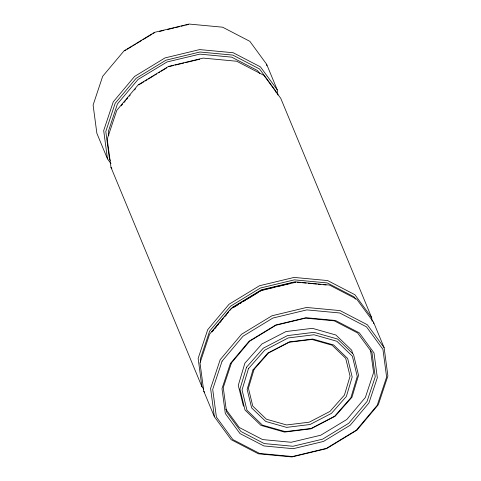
<?xml version="1.0" encoding="UTF-8"?>
<svg xmlns="http://www.w3.org/2000/svg" width="481" height="481" viewBox="0 0 481 481"><rect width="100%" height="100%" fill="white"/><g stroke="black" fill="none" stroke-linecap="round" stroke-linejoin="round"><path stroke-width="0.72" d="M121.206 105.82L122.637 104.118M124.062 102.423L125.487 100.721M126.437 99.591L127.862 97.89M129.287 96.188L130.237 95.058M134.518 89.959L135.468 88.829M212.097 331.908L213.522 330.213M214.947 328.511L216.378 326.815M217.803 325.114L218.753 323.984M220.178 322.282L221.128 321.152M225.409 316.053L226.359 314.917M211.893 331.752L223.4 318.097M224.356 316.961L228.673 311.838M229.629 310.702L232.503 307.287L261.454 289.802L294.324 281.968L295.803 282.106M124.681 50.812L125.956 50.036M127.224 49.26L132.311 46.17M133.58 45.394L135.486 44.24M136.754 43.464L141.841 40.374M143.11 39.598L152.008 34.187M153.277 33.411L154.545 32.642M138.793 84.86L143.879 81.77M145.148 80.994L147.054 79.834M148.322 79.064L153.409 75.974M154.678 75.198L156.584 74.038M158.489 72.878L159.764 72.108M161.033 71.332L166.751 67.851M233.489 307.527L238.576 304.437M239.845 303.661L241.751 302.501M243.657 301.34L245.563 300.186M246.831 299.41L258.273 292.454M259.542 291.678L261.448 290.518M159.608 31.421L163.943 30.381M167.556 29.515L174.062 27.946M175.511 27.603L179.846 26.557M181.289 26.208L184.181 25.517M185.624 25.168L188.516 24.471M168.657 66.691L173.719 65.476M175.162 65.127L183.838 63.041M185.281 62.692L199.735 59.217M262.169 290.344L265.061 289.652M266.504 289.303L275.18 287.217M276.623 286.868L285.299 284.782M286.742 284.433L291.083 283.393M292.526 283.044L295.418 282.347M297.282 282.251L300.98 282.6M302.453 282.738L306.15 283.087M308.369 283.297L311.321 283.574M312.8 283.718L316.498 284.067M317.971 284.205L320.929 284.487M323.148 284.692L326.1 284.974M259.728 73.545L257.503 70.527L231.65 57.143L199.874 54.137L167.003 61.971L138.053 79.455L117.442 103.92L108.291 131.638L108.808 135.353M225.781 409.151L239.31 427.525L262.578 439.574L291.179 442.273L320.761 435.221L346.819 419.486L365.368 397.474L373.605 372.528L370.466 349.891M277.916 95.022L277.224 89.815L266.636 64.28L249.849 41.336L222.601 27.195L189.075 24.05L154.449 32.371L124.002 50.89L102.675 76.311L93.104 105.056L96.867 133.303L107.461 158.844L110.991 163.678M277.224 89.815L260.431 66.871L233.177 52.73L199.657 49.585L165.025 57.912L134.584 76.437L113.263 101.846L103.692 130.598L107.461 158.844M372.168 321.362L371.675 317.646L354.882 294.703L327.633 280.561L294.107 277.417L259.475 285.744L229.034 304.269L207.714 329.677L198.142 358.429L201.912 386.676L203.679 389.093M373.539 322.156L356.752 299.206L329.497 285.071L295.977 281.926L261.345 290.253L230.904 308.772L209.584 334.181L200.006 362.939L203.776 391.185L214.364 416.72L231.151 439.664L258.399 453.805L291.925 456.95L326.551 448.629L356.998 430.11L378.325 404.689L387.896 375.944L384.133 347.697L373.539 322.156L373.737 323.641M355.736 299.17L354.004 296.801L327.266 282.93L294.378 279.846L260.407 288.017L230.549 306.187L209.632 331.108L200.246 359.307L200.637 362.223M384.133 347.697L367.34 324.747L340.091 310.606L306.571 307.461L271.945 315.789L241.498 334.301L220.166 359.722L210.594 388.474L214.364 416.72M110.353 160.371L109.488 159.187L105.796 131.475L115.181 103.277L136.093 78.355L165.957 60.185L199.928 52.014L232.816 55.099L259.548 68.969L276.022 91.48L276.214 92.935M371.675 317.646L280.754 98.328L263.961 75.379L236.706 61.243L203.186 58.099L168.554 66.426L138.113 84.945L116.793 110.359L107.215 139.111L110.985 167.358L111.869 168.566M203.776 391.185L204.659 392.394M110.985 167.358L201.912 386.676M352.453 353.09L351.737 350.228L335.858 334.998L312.403 328.331L286.003 331.535L261.898 343.987L244.865 363.209L238.275 385.401L243.434 406.174M266.636 64.28L266.835 65.771M252.97 369.931L247.138 389.394L251.659 407.924L265.728 421.452L286.574 427.381L309.992 424.519L331.445 413.377L346.356 396.482L352.182 377.02L347.661 358.489L333.598 344.961L312.746 339.033L289.328 341.901L267.881 353.042L252.97 369.931M254.058 369.36L248.412 388.203L252.796 406.126L266.408 419.222L286.574 424.957L309.241 422.186L329.99 411.411L344.432 395.057L350.078 376.208L345.701 358.285L332.082 345.196L311.922 339.46L289.249 342.225L268.5 353L254.058 369.36M246.525 367.213L239.947 389.099L244.997 410.016L260.906 425.372L284.505 432.082L311.045 428.805L335.215 416.203L351.966 397.198L358.549 375.312L353.499 354.395L337.59 339.045L313.991 332.329L287.452 335.606L263.275 348.208L246.525 367.213M248.449 368.644L242.057 389.899L246.957 410.215L262.422 425.138L285.341 431.661L311.135 428.469L334.608 416.227L350.877 397.769L357.263 376.515L352.369 356.199L336.904 341.276L313.985 334.758L288.191 337.945L264.712 350.192L248.449 368.644M222.09 361.153L212.704 389.345L216.396 417.057L232.864 439.568L259.596 453.445L292.484 456.529L326.455 448.358L356.319 430.188L377.236 405.267L386.622 377.068L382.93 349.356L366.462 326.846L339.73 312.975L306.842 309.89L272.871 318.055L243.007 336.225L222.09 361.153M230.375 363.504L221.994 388.678L225.318 413.516L240.007 433.561L263.877 445.941L293.23 448.701L323.503 441.438L350.276 425.162L368.951 402.91L377.332 377.741L374.008 352.904L359.319 332.858L335.449 320.472L306.09 317.719L275.823 324.976L249.044 341.251L230.375 363.504M231.463 362.933L223.262 387.566L226.515 411.85L240.891 431.469L264.237 443.578L292.947 446.272L322.565 439.171L348.755 423.262L367.027 401.479L375.234 376.851L371.975 352.561L357.599 332.942L334.259 320.839L305.549 318.139L275.932 325.24L249.741 341.155L231.463 362.933"/></g></svg>
